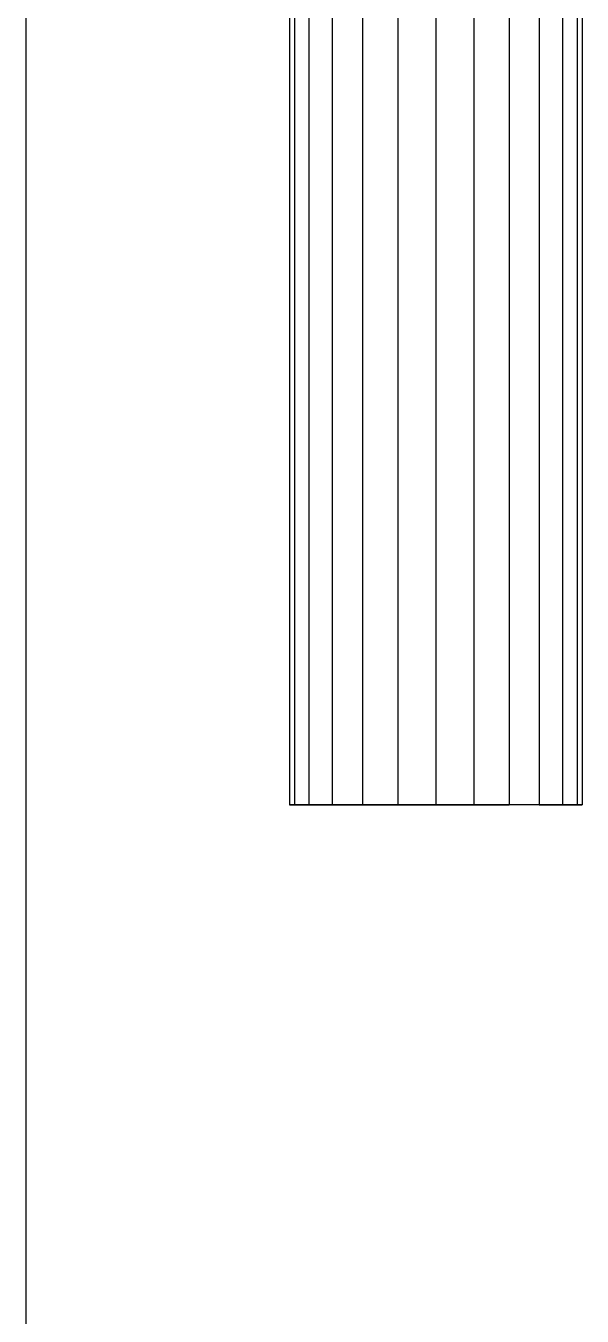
# Model space of a CAD drawing. Header units: millimetres. Extents: x 5543 to 15648, y 4351 to 19091.
# Drawn here: x 14448.1 to 14486.1, y 15051.2 to 15139.2 of the extents above; entities that cross this region are included whole.
import ezdxf

# ---------------------------------------------------------------- set-up
doc = ezdxf.new("R2010")
doc.units = ezdxf.units.MM
doc.layers.add('IfcObject', color=7, linetype='CONTINUOUS')

msp = doc.modelspace()

# ---------------------------------------------------------------- linework, layer by layer
at = {"layer": 'IfcObject'}
for p, q in [((14448.096, 16291.077, -4700), (14448.096, 5951.306, -4700)), ((14448.096, 16291.077, -4700), (14448.096, 5951.306, -4700)), ((14448.096, 15331.077, -5100), (14448.096, 14331.077, -5100)), ((14448.096, 15331.077, -5100), (14448.096, 14331.077, -5100)), ((14466.096, 15191.067, -6200), (14466.096, 15086.067, -6200)), ((14466.096, 15191.067, -6200), (14466.096, 15086.067, -6200)), ((14466.436, 15191.067, -6202.588), (14466.436, 15086.067, -6202.588)), ((14466.436, 15191.067, -6202.588), (14466.436, 15086.067, -6202.588)), ((14466.436, 15191.067, -6197.412), (14466.436, 15086.067, -6197.412)), ((14466.436, 15191.067, -6197.412), (14466.436, 15086.067, -6197.412)), ((14467.435, 15191.067, -6205), (14467.435, 15086.067, -6205)), ((14467.435, 15191.067, -6205), (14467.435, 15086.067, -6205)), ((14467.435, 15191.067, -6195), (14467.435, 15086.067, -6195)), ((14467.435, 15191.067, -6195), (14467.435, 15086.067, -6195)), ((14469.025, 15191.067, -6207.071), (14469.025, 15086.067, -6207.071)), ((14469.025, 15191.067, -6207.071), (14469.025, 15086.067, -6207.071)), ((14469.025, 15191.067, -6192.929), (14469.025, 15086.067, -6192.929)), ((14469.025, 15191.067, -6192.929), (14469.025, 15086.067, -6192.929)), ((14471.096, 15191.067, -6208.66), (14471.096, 15086.067, -6208.66)), ((14471.096, 15191.067, -6208.66), (14471.096, 15086.067, -6208.66)), ((14471.096, 15191.067, -6191.34), (14471.096, 15086.067, -6191.34)), ((14471.096, 15191.067, -6191.34), (14471.096, 15086.067, -6191.34)), ((14473.507, 15191.067, -6209.659), (14473.507, 15086.067, -6209.659)), ((14473.507, 15191.067, -6209.659), (14473.507, 15086.067, -6209.659)), ((14473.507, 15191.067, -6190.341), (14473.507, 15086.067, -6190.341)), ((14473.507, 15191.067, -6190.341), (14473.507, 15086.067, -6190.341)), ((14476.096, 15191.067, -6210), (14476.096, 15086.067, -6210)), ((14476.096, 15191.067, -6210), (14476.096, 15086.067, -6210)), ((14476.096, 15191.067, -6190), (14476.096, 15086.067, -6190)), ((14476.096, 15191.067, -6190), (14476.096, 15086.067, -6190)), ((14478.684, 15191.067, -6209.659), (14478.684, 15086.067, -6209.659)), ((14478.684, 15191.067, -6209.659), (14478.684, 15086.067, -6209.659)), ((14478.684, 15191.067, -6190.341), (14478.684, 15086.067, -6190.341)), ((14478.684, 15191.067, -6190.341), (14478.684, 15086.067, -6190.341)), ((14481.096, 15191.067, -6208.66), (14481.096, 15086.067, -6208.66)), ((14481.096, 15191.067, -6208.66), (14481.096, 15086.067, -6208.66)), ((14481.096, 15191.067, -6191.34), (14481.096, 15086.067, -6191.34)), ((14481.096, 15191.067, -6191.34), (14481.096, 15086.067, -6191.34)), ((14483.167, 15191.067, -6207.071), (14483.167, 15086.067, -6207.071)), ((14483.167, 15191.067, -6207.071), (14483.167, 15086.067, -6207.071)), ((14483.167, 15191.067, -6192.929), (14483.167, 15086.067, -6192.929)), ((14483.167, 15191.067, -6192.929), (14483.167, 15086.067, -6192.929)), ((14484.756, 15191.067, -6205), (14484.756, 15086.067, -6205)), ((14484.756, 15191.067, -6205), (14484.756, 15086.067, -6205)), ((14484.756, 15191.067, -6195), (14484.756, 15086.067, -6195)), ((14484.756, 15191.067, -6195), (14484.756, 15086.067, -6195)), ((14485.755, 15191.067, -6202.588), (14485.755, 15086.067, -6202.588)), ((14485.755, 15191.067, -6202.588), (14485.755, 15086.067, -6202.588)), ((14485.755, 15191.067, -6197.412), (14485.755, 15086.067, -6197.412)), ((14485.755, 15191.067, -6197.412), (14485.755, 15086.067, -6197.412)), ((14486.096, 15191.067, -6200), (14486.096, 15086.067, -6200)), ((14486.096, 15191.067, -6200), (14486.096, 15086.067, -6200)), ((14466.436, 15086.067, -6197.412), (14466.096, 15086.067, -6200)), ((14466.096, 15086.067, -6200), (14466.436, 15086.067, -6202.588)), ((14466.096, 15086.067, -6200), (14466.436, 15086.067, -6202.588)), ((14466.436, 15086.067, -6197.412), (14466.096, 15086.067, -6200)), ((14467.435, 15086.067, -6195), (14466.436, 15086.067, -6197.412)), ((14466.436, 15086.067, -6202.588), (14467.435, 15086.067, -6205)), ((14466.436, 15086.067, -6202.588), (14467.435, 15086.067, -6205)), ((14467.435, 15086.067, -6195), (14466.436, 15086.067, -6197.412)), ((14469.025, 15086.067, -6192.929), (14467.435, 15086.067, -6195)), ((14467.435, 15086.067, -6205), (14469.025, 15086.067, -6207.071)), ((14467.435, 15086.067, -6205), (14469.025, 15086.067, -6207.071)), ((14469.025, 15086.067, -6192.929), (14467.435, 15086.067, -6195)), ((14471.096, 15086.067, -6191.34), (14469.025, 15086.067, -6192.929)), ((14469.025, 15086.067, -6207.071), (14471.096, 15086.067, -6208.66)), ((14469.025, 15086.067, -6207.071), (14471.096, 15086.067, -6208.66)), ((14471.096, 15086.067, -6191.34), (14469.025, 15086.067, -6192.929)), ((14473.507, 15086.067, -6190.341), (14471.096, 15086.067, -6191.34)), ((14471.096, 15086.067, -6208.66), (14473.507, 15086.067, -6209.659)), ((14471.096, 15086.067, -6208.66), (14473.507, 15086.067, -6209.659)), ((14473.507, 15086.067, -6190.341), (14471.096, 15086.067, -6191.34)), ((14476.096, 15086.067, -6190), (14473.507, 15086.067, -6190.341)), ((14473.507, 15086.067, -6209.659), (14476.096, 15086.067, -6210)), ((14473.507, 15086.067, -6209.659), (14476.096, 15086.067, -6210)), ((14476.096, 15086.067, -6190), (14473.507, 15086.067, -6190.341)), ((14478.684, 15086.067, -6190.341), (14476.096, 15086.067, -6190)), ((14476.096, 15086.067, -6210), (14478.684, 15086.067, -6209.659)), ((14476.096, 15086.067, -6210), (14478.684, 15086.067, -6209.659)), ((14478.684, 15086.067, -6190.341), (14476.096, 15086.067, -6190)), ((14481.096, 15086.067, -6191.34), (14478.684, 15086.067, -6190.341)), ((14478.684, 15086.067, -6209.659), (14481.096, 15086.067, -6208.66)), ((14478.684, 15086.067, -6209.659), (14481.096, 15086.067, -6208.66)), ((14481.096, 15086.067, -6191.34), (14478.684, 15086.067, -6190.341)), ((14483.167, 15086.067, -6192.929), (14481.096, 15086.067, -6191.34)), ((14483.167, 15086.067, -6207.071), (14481.096, 15086.067, -6208.66)), ((14483.167, 15086.067, -6207.071), (14481.096, 15086.067, -6208.66)), ((14483.167, 15086.067, -6192.929), (14481.096, 15086.067, -6191.34)), ((14483.167, 15086.067, -6207.071), (14484.756, 15086.067, -6205)), ((14484.756, 15086.067, -6195), (14483.167, 15086.067, -6192.929)), ((14483.167, 15086.067, -6207.071), (14484.756, 15086.067, -6205)), ((14484.756, 15086.067, -6195), (14483.167, 15086.067, -6192.929)), ((14484.756, 15086.067, -6205), (14485.755, 15086.067, -6202.588)), ((14485.755, 15086.067, -6197.412), (14484.756, 15086.067, -6195)), ((14484.756, 15086.067, -6205), (14485.755, 15086.067, -6202.588)), ((14485.755, 15086.067, -6197.412), (14484.756, 15086.067, -6195)), ((14485.755, 15086.067, -6202.588), (14486.096, 15086.067, -6200)), ((14486.096, 15086.067, -6200), (14485.755, 15086.067, -6197.412)), ((14485.755, 15086.067, -6202.588), (14486.096, 15086.067, -6200)), ((14486.096, 15086.067, -6200), (14485.755, 15086.067, -6197.412))]:
    msp.add_line(p, q, dxfattribs=at)

doc.saveas('drawing.dxf')
